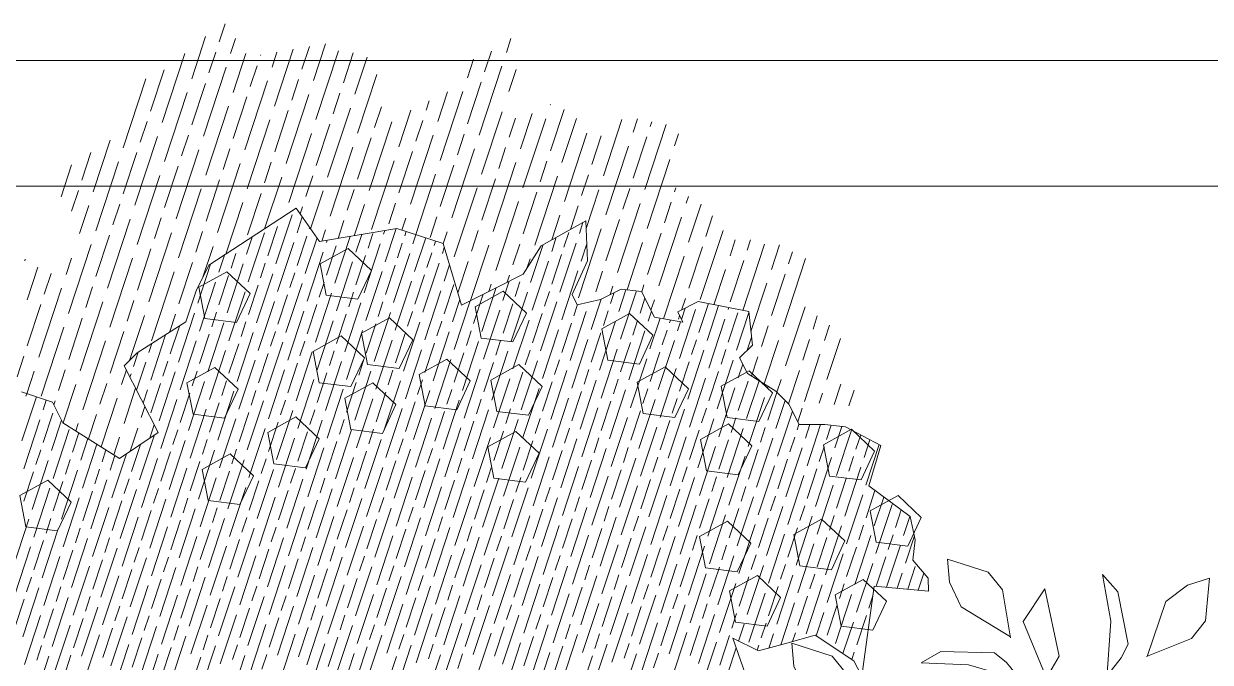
# Model space of a CAD drawing. Header units: millimetres. Extents: x 29001 to 40804, y -8833 to -5892.
# Drawn here: x 29460.22 to 29479.09, y -8217.11 to -8206.95 of the extents above; entities that cross this region are included whole.
import ezdxf

# ---------------------------------------------------------------- set-up
doc = ezdxf.new("R2010")
doc.units = ezdxf.units.MM
doc.layers.get('0').update_dxf_attribs({"lineweight": 0})
for name, color, linetype, lineweight in [('250', 250, 'Continuous', 0), ('251', 251, 'Continuous', 0), ('252', 252, 'Continuous', 0), ('ARBOL', 3, 'Continuous', 0), ('xxx_Auto_Tefris_Tefris', 32, 'Continuous', 0)]:
    doc.layers.add(name, color=color, linetype=linetype, lineweight=lineweight)

# ---------------------------------------------------------------- blocks, each defined once
blk = doc.blocks.new('cc')
at = {"color": 66, "linetype": 'Continuous', "true_color": 0x608d07}
for p, q in [((3.3712, 1.6096), (3.3293, 1.6338)), ((3.4185, 1.6582), (3.4183, 1.6583)), ((4.0373, 1.5284), (3.9381, 1.5857)), ((3.4948, 1.4624), (3.3119, 1.568)), ((3.5845, 1.4865), (3.4139, 1.585)), ((4.0243, 1.4601), (3.8921, 1.5364)), ((3.6042, 1.3235), (3.3198, 1.4876)), ((3.6997, 1.4199), (3.6272, 1.4618)), ((4.0439, 1.2971), (3.8, 1.4379)), ((3.9346, 1.436), (3.846, 1.4871)), ((3.3963, 1.2918), (3.2599, 1.3706)), ((3.486, 1.3158), (3.3154, 1.4143)), ((3.8361, 1.2654), (3.5517, 1.4296)), ((3.9258, 1.2894), (3.7551, 1.3879)), ((4.1509, 1.3111), (3.9914, 1.4032)), ((3.1742, 1.2684), (3.1243, 1.2972)), ((3.5057, 1.1528), (3.2213, 1.317)), ((3.614, 1.242), (3.5287, 1.2912)), ((3.9454, 1.1264), (3.661, 1.2906)), ((3.0659, 1.1792), (2.9828, 1.2272)), ((3.2978, 1.1212), (3.0536, 1.2622)), ((3.3875, 1.1452), (3.2169, 1.2437)), ((3.7375, 1.0948), (3.4532, 1.259)), ((3.8273, 1.1188), (3.6566, 1.2173)), ((4.1773, 1.0684), (3.8929, 1.2326)), ((4.0537, 1.2156), (3.9684, 1.2648)), ((4.2112, 1.2005), (4.1008, 1.2642)), ((2.7595, 0.977), (2.4752, 1.1411)), ((2.8294, 1.0883), (2.683, 1.1728)), ((2.9478, 1.1716), (2.9191, 1.1882)), ((3.0757, 1.0977), (2.9904, 1.147)), ((3.4071, 0.9822), (3.1228, 1.1464)), ((4.1973, 1.1327), (4.0964, 1.1909)), ((2.8493, 1.001), (2.6786, 1.0995)), ((2.9674, 1.0086), (2.8696, 1.0651)), ((3.1993, 0.9506), (2.9149, 1.1147)), ((3.289, 0.9746), (3.1184, 1.0731)), ((3.639, 0.9242), (3.3547, 1.0883)), ((3.5155, 1.0713), (3.4302, 1.1206)), ((3.8469, 0.9558), (3.5625, 1.12)), ((4.0788, 0.8978), (3.7944, 1.0619)), ((3.9552, 1.0449), (3.8699, 1.0942)), ((4.1694, 0.9971), (4.0023, 1.0936)), ((2.8689, 0.838), (2.5845, 1.0022)), ((3.7287, 0.9482), (3.5581, 1.0467)), ((4.1555, 0.9293), (3.9979, 1.0203)), ((2.661, 0.8063), (2.3767, 0.9705)), ((2.7507, 0.8304), (2.5801, 0.9289)), ((3.1008, 0.7799), (2.8164, 0.9441)), ((2.9772, 0.9271), (2.8919, 0.9764)), ((3.3086, 0.8116), (3.0243, 0.9758)), ((3.5405, 0.7535), (3.2562, 0.9177)), ((3.417, 0.9007), (3.3317, 0.95)), ((3.7484, 0.7852), (3.464, 0.9494)), ((3.8567, 0.8743), (3.7714, 0.9236)), ((4.1881, 0.7588), (3.9038, 0.923)), ((2.3306, 0.6938), (2.0463, 0.8579)), ((2.439, 0.7829), (2.3537, 0.8321)), ((2.7704, 0.6674), (2.486, 0.8316)), ((3.1905, 0.804), (3.0199, 0.9025)), ((3.6302, 0.7776), (3.4596, 0.8761)), ((3.9803, 0.7272), (3.6959, 0.8913)), ((4.07, 0.7512), (3.8994, 0.8497)), ((4.3708, 0.7292), (4.1357, 0.8649)), ((2.5625, 0.6357), (2.2782, 0.7999)), ((2.6522, 0.6598), (2.4816, 0.7583)), ((3.0023, 0.6093), (2.7179, 0.7735)), ((2.8787, 0.7565), (2.7934, 0.8057)), ((3.2101, 0.641), (2.9258, 0.8052)), ((3.3185, 0.7301), (3.2331, 0.7794)), ((3.6499, 0.6146), (3.3655, 0.7788)), ((2.2321, 0.5231), (1.9478, 0.6873)), ((3.092, 0.6334), (2.9214, 0.7319)), ((3.442, 0.5829), (3.1577, 0.7471)), ((3.5317, 0.607), (3.3611, 0.7055)), ((3.8818, 0.5565), (3.5974, 0.7207)), ((3.7582, 0.7037), (3.6729, 0.753)), ((4.0896, 0.5882), (3.8053, 0.7524)), ((4.3004, 0.5423), (4.0371, 0.6943)), ((4.1979, 0.6773), (4.1126, 0.7266)), ((4.3473, 0.6669), (4.245, 0.726)), ((2.114, 0.5155), (1.9434, 0.614)), ((2.464, 0.4651), (2.1797, 0.6293)), ((2.3405, 0.6123), (2.2551, 0.6615)), ((2.6719, 0.4968), (2.3875, 0.6609)), ((2.7802, 0.5859), (2.6949, 0.6351)), ((3.1116, 0.4704), (2.8273, 0.6345)), ((3.2199, 0.5595), (3.1346, 0.6087)), ((3.5514, 0.444), (3.267, 0.6081)), ((3.9715, 0.5806), (3.8009, 0.6791)), ((4.3239, 0.6046), (4.2406, 0.6527)), ((2.5537, 0.4891), (2.3831, 0.5876)), ((2.9038, 0.4387), (2.6194, 0.6029)), ((2.9935, 0.4627), (2.8229, 0.5612)), ((3.3435, 0.4123), (3.0591, 0.5765)), ((3.4332, 0.4363), (3.2626, 0.5349)), ((3.7833, 0.3859), (3.4989, 0.5501)), ((3.6597, 0.5331), (3.5744, 0.5823)), ((3.9911, 0.4176), (3.7067, 0.5817)), ((4.0994, 0.5067), (4.0141, 0.5559)), ((4.2695, 0.4843), (4.1465, 0.5554)), ((1.9258, 0.3209), (1.6414, 0.485)), ((2.1336, 0.3525), (1.8493, 0.5167)), ((2.3655, 0.2945), (2.0811, 0.4587)), ((2.2419, 0.4416), (2.1566, 0.4909)), ((2.5734, 0.3261), (2.289, 0.4903)), ((2.6817, 0.4153), (2.5964, 0.4645)), ((3.0131, 0.2997), (2.7287, 0.4639)), ((3.873, 0.4099), (3.7023, 0.5085)), ((4.1781, 0.3854), (3.9386, 0.5237)), ((4.2253, 0.434), (4.1421, 0.4821)), ((2.0155, 0.3449), (1.8449, 0.4434)), ((2.4552, 0.3185), (2.2846, 0.417)), ((2.8053, 0.2681), (2.5209, 0.4323)), ((2.895, 0.2921), (2.7243, 0.3906)), ((3.245, 0.2417), (2.9606, 0.4059)), ((3.1214, 0.3889), (3.0361, 0.4381)), ((3.4529, 0.2733), (3.1685, 0.4375)), ((3.6848, 0.2153), (3.4004, 0.3795)), ((3.5612, 0.3625), (3.4759, 0.4117)), ((3.8926, 0.2469), (3.6082, 0.4111)), ((4.0009, 0.3361), (3.9156, 0.3853)), ((4.1263, 0.3395), (4.048, 0.3847)), ((1.8273, 0.1503), (1.5429, 0.3144)), ((2.0351, 0.1819), (1.7507, 0.3461)), ((2.1434, 0.271), (2.0581, 0.3203)), ((2.4749, 0.1555), (2.1905, 0.3197)), ((3.3347, 0.2657), (3.1641, 0.3642)), ((3.7745, 0.2393), (3.6038, 0.3378)), ((4.0998, 0.2032), (3.8401, 0.3531)), ((4.0757, 0.2929), (4.0436, 0.3114)), ((1.917, 0.1743), (1.7463, 0.2728)), ((2.267, 0.1239), (1.9826, 0.288)), ((2.3567, 0.1479), (2.1861, 0.2464)), ((2.7068, 0.0975), (2.4224, 0.2616)), ((2.5832, 0.2446), (2.4979, 0.2939)), ((2.9146, 0.1291), (2.6302, 0.2933)), ((3.1465, 0.0711), (2.8621, 0.2352)), ((3.0229, 0.2182), (2.9376, 0.2675)), ((3.3544, 0.1027), (3.07, 0.2669)), ((3.4627, 0.1918), (3.3774, 0.2411)), ((3.7941, 0.0763), (3.5097, 0.2405)), ((1.9366, 0.0113), (1.6522, 0.1755)), ((2.7965, 0.1215), (2.6258, 0.22)), ((3.2362, 0.0951), (3.0656, 0.1936)), ((3.5862, 0.0447), (3.3019, 0.2089)), ((3.676, 0.0687), (3.5053, 0.1672)), ((4.026, 0.0183), (3.7416, 0.1825)), ((3.9024, 0.1654), (3.8171, 0.2147)), ((4.1113, 0.1207), (3.9495, 0.2141)), ((1.7288, -0.0204), (1.4444, 0.1438)), ((1.8185, 0.0037), (1.6478, 0.1022)), ((2.1685, -0.0468), (1.8841, 0.1174)), ((2.0449, 0.1004), (1.9596, 0.1497)), ((2.2582, -0.0227), (2.0876, 0.0758)), ((2.3764, -0.0151), (2.092, 0.1491)), ((2.6082, -0.0732), (2.3239, 0.091)), ((2.4847, 0.074), (2.3994, 0.1233)), ((2.8161, -0.0415), (2.5317, 0.1227)), ((2.9244, 0.0476), (2.8391, 0.0969)), ((3.2558, -0.0679), (2.9715, 0.0963)), ((4.1068, 0.0474), (3.9451, 0.1408)), ((1.3984, -0.1329), (1.114, 0.0312)), ((1.5067, -0.0438), (1.4214, 0.0054)), ((1.8381, -0.1593), (1.5537, 0.0048)), ((2.698, -0.0491), (2.5273, 0.0494)), ((3.048, -0.0996), (2.7636, 0.0646)), ((3.1377, -0.0755), (2.9671, 0.023)), ((3.4877, -0.1259), (3.2034, 0.0382)), ((3.3642, 0.0212), (3.2789, 0.0705)), ((3.6956, -0.0943), (3.4112, 0.0699)), ((3.9275, -0.1523), (3.6431, 0.0118)), ((3.8039, -0.0052), (3.7186, 0.0441)), ((4.0714, -0.0838), (3.851, 0.0435)), ((1.6302, -0.191), (1.3459, -0.0268)), ((1.72, -0.167), (1.5493, -0.0684)), ((2.07, -0.2174), (1.7856, -0.0532)), ((1.9464, -0.0702), (1.8611, -0.021)), ((2.2778, -0.1857), (1.9935, -0.0215)), ((2.3862, -0.0966), (2.3009, -0.0474)), ((2.7176, -0.2121), (2.4332, -0.0479)), ((2.8259, -0.123), (2.7406, -0.0737)), ((3.1573, -0.2385), (2.873, -0.0743)), ((3.5774, -0.1019), (3.4068, -0.0034)), ((4.0172, -0.1283), (3.8466, -0.0298)), ((4.0901, -0.0187), (4.0829, -0.0146)), ((1.2998, -0.3036), (1.0155, -0.1394)), ((2.1597, -0.1933), (1.9891, -0.0948)), ((2.5097, -0.2438), (2.2254, -0.0796)), ((2.5994, -0.2197), (2.4288, -0.1212)), ((2.9495, -0.2702), (2.6651, -0.106)), ((3.0392, -0.2461), (2.8686, -0.1476)), ((3.3892, -0.2966), (3.1049, -0.1324)), ((3.2657, -0.1494), (3.1804, -0.1001)), ((3.5971, -0.2649), (3.3127, -0.1007)), ((3.7054, -0.1758), (3.6201, -0.1265)), ((4.0368, -0.2913), (3.7525, -0.1271)), ((1.1817, -0.3112), (1.0111, -0.2127)), ((1.5317, -0.3616), (1.2474, -0.1974)), ((1.4082, -0.2144), (1.3229, -0.1652)), ((1.7396, -0.33), (1.4552, -0.1658)), ((1.9715, -0.388), (1.6871, -0.2238)), ((1.8479, -0.2408), (1.7626, -0.1916)), ((2.1793, -0.3563), (1.895, -0.1922)), ((2.2877, -0.2672), (2.2024, -0.218)), ((2.6191, -0.3827), (2.3347, -0.2186)), ((3.4789, -0.2725), (3.3083, -0.174)), ((3.829, -0.323), (3.5446, -0.1588)), ((3.9187, -0.2989), (3.7481, -0.2004)), ((4.0645, -0.2314), (3.9844, -0.1852)), ((1.6214, -0.3376), (1.4508, -0.2391)), ((2.0612, -0.364), (1.8906, -0.2655)), ((2.4112, -0.4144), (2.1269, -0.2502)), ((2.5009, -0.3904), (2.3303, -0.2919)), ((2.851, -0.4408), (2.5666, -0.2766)), ((2.7274, -0.2936), (2.6421, -0.2444)), ((3.0588, -0.4091), (2.7745, -0.245)), ((3.1672, -0.32), (3.0818, -0.2708)), ((3.4986, -0.4355), (3.2142, -0.2714)), ((3.6069, -0.3464), (3.5216, -0.2972)), ((3.9383, -0.4619), (3.654, -0.2977)), ((4.2206, -0.3216), (4.1447, -0.2777)), ((0.9935, -0.5058), (0.7091, -0.3417)), ((1.2013, -0.4742), (0.917, -0.31)), ((1.4332, -0.5322), (1.1489, -0.368)), ((1.3097, -0.3851), (1.2244, -0.3358)), ((1.6411, -0.5006), (1.3567, -0.3364)), ((1.7494, -0.4115), (1.6641, -0.3622)), ((2.0808, -0.527), (1.7965, -0.3628)), ((2.9407, -0.4168), (2.7701, -0.3182)), ((3.2907, -0.4672), (3.0064, -0.303)), ((3.3804, -0.4432), (3.2098, -0.3446)), ((3.7305, -0.4936), (3.4461, -0.3294)), ((3.8202, -0.4695), (3.6496, -0.371)), ((4.1702, -0.52), (3.8859, -0.3558)), ((4.0467, -0.3728), (3.9613, -0.3236)), ((4.3118, -0.4501), (4.0937, -0.3241)), ((1.0832, -0.4818), (0.9126, -0.3833)), ((1.5229, -0.5082), (1.3523, -0.4097)), ((1.873, -0.5586), (1.5886, -0.3944)), ((1.9627, -0.5346), (1.7921, -0.4361)), ((2.3127, -0.585), (2.0284, -0.4208)), ((2.1892, -0.4378), (2.1038, -0.3886)), ((2.5206, -0.5534), (2.2362, -0.3892)), ((2.7525, -0.6114), (2.4681, -0.4472)), ((2.6289, -0.4642), (2.5436, -0.415)), ((2.9603, -0.5798), (2.676, -0.4156)), ((3.0687, -0.4906), (2.9833, -0.4414)), ((3.4001, -0.6062), (3.1157, -0.442)), ((4.2599, -0.4959), (4.0893, -0.3974)), ((0.895, -0.6765), (0.6106, -0.5123)), ((1.1028, -0.6448), (0.8185, -0.4806)), ((1.2112, -0.5557), (1.1258, -0.5064)), ((1.5426, -0.6712), (1.2582, -0.507)), ((2.4024, -0.561), (2.2318, -0.4625)), ((2.8422, -0.5874), (2.6716, -0.4889)), ((3.1922, -0.6378), (2.9079, -0.4736)), ((3.2819, -0.6138), (3.1113, -0.5153)), ((3.632, -0.6642), (3.3476, -0.5)), ((3.5084, -0.517), (3.4231, -0.4678)), ((3.8398, -0.6325), (3.5555, -0.4684)), ((4.0717, -0.6906), (3.7873, -0.5264)), ((3.9481, -0.5434), (3.8628, -0.4942)), ((4.198, -0.6118), (3.9952, -0.4948)), ((0.9847, -0.6524), (0.8141, -0.5539)), ((1.3347, -0.7028), (1.0504, -0.5387)), ((1.4244, -0.6788), (1.2538, -0.5803)), ((1.7745, -0.7292), (1.4901, -0.5651)), ((1.6509, -0.5821), (1.5656, -0.5328)), ((1.9823, -0.6976), (1.698, -0.5334)), ((2.2142, -0.7556), (1.9298, -0.5915)), ((2.0907, -0.6085), (2.0053, -0.5592)), ((2.4221, -0.724), (2.1377, -0.5598)), ((2.5304, -0.6349), (2.4451, -0.5856)), ((2.8618, -0.7504), (2.5775, -0.5862)), ((3.7217, -0.6402), (3.5511, -0.5417)), ((4.158, -0.6646), (3.9908, -0.5681)), ((4.2379, -0.559), (4.2271, -0.5528)), ((1.0043, -0.8154), (0.72, -0.6512)), ((1.1127, -0.7263), (1.0273, -0.677)), ((1.4441, -0.8418), (1.1597, -0.6776)), ((1.8642, -0.7052), (1.6936, -0.6067)), ((2.3039, -0.7316), (2.1333, -0.6331)), ((2.654, -0.782), (2.3696, -0.6179)), ((2.7437, -0.758), (2.5731, -0.6595)), ((3.0937, -0.8084), (2.8093, -0.6442)), ((2.9701, -0.6613), (2.8848, -0.612)), ((3.3016, -0.7768), (3.0172, -0.6126)), ((3.5335, -0.8348), (3.2491, -0.6706)), ((3.4099, -0.6877), (3.3246, -0.6384)), ((3.7413, -0.8032), (3.4569, -0.639)), ((3.8496, -0.714), (3.7643, -0.6648)), ((3.949, -0.6956), (3.8967, -0.6654)), ((0.7965, -0.8471), (0.5121, -0.6829)), ((0.8862, -0.823), (0.7156, -0.7245)), ((1.2362, -0.8735), (0.9518, -0.7093)), ((1.3259, -0.8494), (1.1553, -0.7509)), ((1.676, -0.8999), (1.3916, -0.7357)), ((1.5524, -0.7527), (1.4671, -0.7034)), ((1.8838, -0.8682), (1.5995, -0.704)), ((1.9921, -0.7791), (1.9068, -0.7298)), ((2.3236, -0.8946), (2.0392, -0.7304)), ((3.1834, -0.7844), (3.0128, -0.6859)), ((3.6232, -0.8108), (3.4525, -0.7123)), ((3.867, -0.7999), (3.6888, -0.697)), ((3.908, -0.7477), (3.8923, -0.7387)), ((4.0277, -0.741), (3.9635, -0.704)), ((0.4661, -0.9596), (0.1817, -0.7955)), ((0.5744, -0.8705), (0.4891, -0.8213)), ((0.9058, -0.986), (0.6215, -0.8219)), ((1.7657, -0.8758), (1.5951, -0.7773)), ((2.1157, -0.9263), (1.8313, -0.7621)), ((2.2054, -0.9022), (2.0348, -0.8037)), ((2.5555, -0.9527), (2.2711, -0.7885)), ((2.4319, -0.8055), (2.3466, -0.7562)), ((2.6452, -0.9286), (2.4745, -0.8301)), ((2.7633, -0.921), (2.4789, -0.7568)), ((2.9952, -0.979), (2.7108, -0.8149)), ((2.8716, -0.8319), (2.7863, -0.7826)), ((3.2031, -0.9474), (2.9187, -0.7832)), ((3.3114, -0.8583), (3.2261, -0.809)), ((3.6428, -0.9738), (3.3584, -0.8096)), ((0.698, -1.0177), (0.4136, -0.8535)), ((0.7877, -0.9937), (0.6171, -0.8951)), ((1.1377, -1.0441), (0.8533, -0.8799)), ((1.0141, -0.8969), (0.9288, -0.8477)), ((1.3456, -1.0124), (1.0612, -0.8483)), ((1.4539, -0.9233), (1.3686, -0.8741)), ((1.7853, -1.0388), (1.5009, -0.8746)), ((1.8936, -0.9497), (1.8083, -0.9005)), ((2.2251, -1.0652), (1.9407, -0.901)), ((3.0849, -0.955), (2.9143, -0.8565)), ((3.4349, -1.0054), (3.1506, -0.8413)), ((3.5247, -0.9814), (3.354, -0.8829)), ((3.8705, -1.0294), (3.5903, -0.8677)), ((3.7511, -0.8847), (3.6658, -0.8354)), ((3.8561, -0.8694), (3.7982, -0.836)), ((0.3676, -1.1303), (0.0832, -0.9661)), ((1.2274, -1.02), (1.0568, -0.9215)), ((1.5775, -1.0705), (1.2931, -0.9063)), ((1.6672, -1.0464), (1.4965, -0.9479)), ((2.0172, -1.0969), (1.7328, -0.9327)), ((2.1069, -1.0728), (1.9363, -0.9743)), ((2.4569, -1.1233), (2.1726, -0.9591)), ((2.3334, -0.9761), (2.2481, -0.9268)), ((2.6648, -1.0916), (2.3804, -0.9274)), ((2.7731, -1.0025), (2.6878, -0.9532)), ((3.1045, -1.118), (2.8202, -0.9538)), ((3.2129, -1.0289), (3.1276, -0.9796)), ((3.5443, -1.1444), (3.2599, -0.9802)), ((3.8801, -0.9592), (3.7938, -0.9093)), ((0.2494, -1.1379), (0.0788, -1.0394)), ((0.5995, -1.1883), (0.3151, -1.0241)), ((0.4759, -1.0411), (0.3906, -0.9919)), ((0.8073, -1.1567), (0.5229, -0.9925)), ((1.0392, -1.2147), (0.7548, -1.0505)), ((0.9156, -1.0675), (0.8303, -1.0183)), ((1.2471, -1.183), (0.9627, -1.0189)), ((1.3554, -1.0939), (1.2701, -1.0447)), ((1.6868, -1.2094), (1.4024, -1.0453)), ((2.5467, -1.0992), (2.376, -1.0007)), ((2.8967, -1.1497), (2.6123, -0.9855)), ((2.9864, -1.1256), (2.8158, -1.0271)), ((3.3364, -1.1761), (3.0521, -1.0119)), ((3.4262, -1.152), (3.2555, -1.0535)), ((3.6685, -1.1403), (3.4918, -1.0383)), ((3.6526, -1.0553), (3.5673, -1.006)), ((3.8262, -1.0797), (3.6997, -1.0066)), ((0.6892, -1.1643), (0.5185, -1.0658)), ((1.1289, -1.1907), (0.9583, -1.0922)), ((1.4789, -1.2411), (1.1946, -1.0769)), ((1.5687, -1.2171), (1.398, -1.1186)), ((1.9187, -1.2675), (1.6343, -1.1033)), ((1.7951, -1.1203), (1.7098, -1.0711)), ((2.1265, -1.2358), (1.8422, -1.0717)), ((2.3584, -1.2939), (2.0741, -1.1297)), ((2.2349, -1.1467), (2.1496, -1.0975)), ((2.5663, -1.2622), (2.2819, -1.0981)), ((2.6746, -1.1731), (2.5893, -1.1239)), ((3.006, -1.2886), (2.7217, -1.1244)), ((3.7582, -1.1163), (3.6953, -1.0799)), ((0.0612, -1.3325), (-0.2232, -1.1684)), ((0.2691, -1.3009), (-0.0153, -1.1367)), ((0.5009, -1.3589), (0.2166, -1.1948)), ((0.3774, -1.2118), (0.2921, -1.1625)), ((0.7088, -1.3273), (0.4244, -1.1631)), ((0.8171, -1.2382), (0.7318, -1.1889)), ((1.1485, -1.3537), (0.8642, -1.1895)), ((2.0084, -1.2435), (1.8378, -1.145)), ((2.4481, -1.2699), (2.2775, -1.1713)), ((2.7982, -1.3203), (2.5138, -1.1561)), ((2.8879, -1.2962), (2.7173, -1.1977)), ((3.2379, -1.3467), (2.9536, -1.1825)), ((3.1144, -1.1995), (3.0291, -1.1503)), ((3.4458, -1.315), (3.1614, -1.1508)), ((3.5333, -1.2139), (3.4688, -1.1767)), ((0.1509, -1.3085), (-0.0197, -1.21)), ((0.5907, -1.3349), (0.42, -1.2364)), ((0.9407, -1.3853), (0.6563, -1.2211)), ((1.0304, -1.3613), (0.8598, -1.2628)), ((1.3804, -1.4117), (1.0961, -1.2475)), ((1.2569, -1.2645), (1.1716, -1.2153)), ((1.5883, -1.3801), (1.3039, -1.2159)), ((1.8202, -1.4381), (1.5358, -1.2739)), ((1.6966, -1.2909), (1.6113, -1.2417)), ((2.028, -1.4065), (1.7437, -1.2423)), ((2.1364, -1.3173), (2.0511, -1.2681)), ((2.4678, -1.4329), (2.1834, -1.2687)), ((3.3276, -1.3226), (3.157, -1.2241)), ((3.6777, -1.3731), (3.3933, -1.2089)), ((-0.0373, -1.5032), (-0.3217, -1.339)), ((0.1705, -1.4715), (-0.1138, -1.3073)), ((0.2789, -1.3824), (0.1936, -1.3331)), ((0.6103, -1.4979), (0.3259, -1.3337)), ((1.4701, -1.3877), (1.2995, -1.2892)), ((1.9099, -1.4141), (1.7393, -1.3156)), ((2.2599, -1.4645), (1.9756, -1.3003)), ((2.3496, -1.4405), (2.179, -1.342)), ((2.6997, -1.4909), (2.4153, -1.3267)), ((2.5761, -1.3437), (2.4908, -1.2945)), ((2.9075, -1.4592), (2.6232, -1.2951)), ((3.1394, -1.5173), (2.8551, -1.3531)), ((3.0159, -1.3701), (2.9306, -1.3209)), ((3.3473, -1.4856), (3.0629, -1.3215)), ((3.4556, -1.3965), (3.3703, -1.3473)), ((3.787, -1.512), (3.5027, -1.3479)), ((0.0524, -1.4791), (-0.1182, -1.3806)), ((0.4024, -1.5296), (0.1181, -1.3654)), ((0.4921, -1.5055), (0.3215, -1.407)), ((0.8422, -1.5559), (0.5578, -1.3918)), ((0.7186, -1.4088), (0.6333, -1.3595)), ((0.9319, -1.5319), (0.7613, -1.4334)), ((1.05, -1.5243), (0.7657, -1.3601)), ((1.2819, -1.5823), (0.9976, -1.4182)), ((1.1584, -1.4352), (1.0731, -1.3859)), ((1.4898, -1.5507), (1.2054, -1.3865)), ((1.5981, -1.4616), (1.5128, -1.4123)), ((1.9295, -1.5771), (1.6452, -1.4129)), ((2.7894, -1.4669), (2.6188, -1.3684)), ((3.2291, -1.4933), (3.0585, -1.3948)), ((3.5792, -1.5437), (3.2948, -1.3795)), ((3.6689, -1.5197), (3.4983, -1.4212)), ((3.8341, -1.4634), (3.7346, -1.4059)), ((-0.1358, -1.6738), (-0.4202, -1.5096)), ((0.072, -1.6421), (-0.2123, -1.4779)), ((0.1804, -1.553), (0.0951, -1.5037)), ((0.5118, -1.6685), (0.2274, -1.5043)), ((1.3716, -1.5583), (1.201, -1.4598)), ((1.7217, -1.6087), (1.4373, -1.4446)), ((1.8114, -1.5847), (1.6408, -1.4862)), ((2.1614, -1.6351), (1.8771, -1.471)), ((2.0379, -1.488), (1.9526, -1.4387)), ((2.3693, -1.6035), (2.0849, -1.4393)), ((2.6012, -1.6615), (2.3168, -1.4973)), ((2.4776, -1.5144), (2.3923, -1.4651)), ((2.809, -1.6299), (2.5247, -1.4657)), ((2.9174, -1.5407), (2.832, -1.4915)), ((3.2195, -1.6394), (2.9644, -1.4921)), ((-0.0461, -1.6497), (-0.2167, -1.5512)), ((0.3039, -1.7002), (0.0196, -1.536)), ((0.3936, -1.6761), (0.223, -1.5776)), ((0.7437, -1.7266), (0.4593, -1.5624)), ((0.6201, -1.5794), (0.5348, -1.5301)), ((0.9515, -1.6949), (0.6672, -1.5307)), ((1.0599, -1.6058), (0.9746, -1.5565)), ((1.3913, -1.7213), (1.1069, -1.5571)), ((1.4996, -1.6322), (1.4143, -1.5829)), ((1.831, -1.7477), (1.5467, -1.5835)), ((2.2511, -1.6111), (2.0805, -1.5126)), ((2.6909, -1.6375), (2.5203, -1.539)), ((3.0401, -1.6874), (2.7566, -1.5237)), ((3.1298, -1.6634), (2.96, -1.5654)), ((3.3092, -1.6153), (3.1963, -1.5501)), ((3.3571, -1.5671), (3.2718, -1.5179)), ((3.6237, -1.6453), (3.4042, -1.5185)), ((3.7181, -1.6239), (3.636, -1.5765)), ((3.7968, -1.5935), (3.7115, -1.5443)), ((3.9067, -1.5811), (3.8439, -1.5449)), ((-0.4662, -1.7863), (-0.7506, -1.6222)), ((-0.3579, -1.6972), (-0.4432, -1.648)), ((-0.0265, -1.8127), (-0.3108, -1.6486)), ((0.8334, -1.7025), (0.6628, -1.604)), ((1.1834, -1.753), (0.8991, -1.5888)), ((1.2731, -1.7289), (1.1025, -1.6304)), ((1.6232, -1.7794), (1.3388, -1.6152)), ((1.7129, -1.7553), (1.5423, -1.6568)), ((2.0629, -1.8057), (1.7786, -1.6416)), ((1.9394, -1.6586), (1.854, -1.6093)), ((2.2708, -1.7741), (1.9864, -1.6099)), ((2.3791, -1.685), (2.2938, -1.6357)), ((2.7105, -1.8005), (2.4262, -1.6363)), ((-0.2343, -1.8444), (-0.5187, -1.6802)), ((-0.1446, -1.8204), (-0.3152, -1.7218)), ((0.2054, -1.8708), (-0.0789, -1.7066)), ((0.0819, -1.7236), (-0.0035, -1.6744)), ((0.4133, -1.8391), (0.1289, -1.675)), ((0.6452, -1.8972), (0.3608, -1.733)), ((0.5216, -1.75), (0.4363, -1.7008)), ((0.853, -1.8655), (0.5687, -1.7013)), ((0.9614, -1.7764), (0.876, -1.7272)), ((1.2928, -1.8919), (1.0084, -1.7277)), ((2.1526, -1.7817), (1.982, -1.6832)), ((2.5027, -1.8321), (2.2183, -1.668)), ((2.5924, -1.8081), (2.4218, -1.7096)), ((2.9424, -1.8585), (2.658, -1.6944)), ((2.8188, -1.7114), (2.7335, -1.6621)), ((3.0321, -1.8345), (2.8615, -1.736)), ((2.9956, -1.7376), (2.8659, -1.6627)), ((0.2951, -1.8468), (0.1245, -1.7482)), ((0.7349, -1.8731), (0.5643, -1.7746)), ((1.0849, -1.9236), (0.8006, -1.7594)), ((1.1746, -1.8995), (1.004, -1.801)), ((1.5247, -1.95), (1.2403, -1.7858)), ((1.4011, -1.8028), (1.3158, -1.7535)), ((1.7325, -1.9183), (1.4482, -1.7541)), ((1.8408, -1.8292), (1.7555, -1.7799)), ((2.1723, -1.9447), (1.8879, -1.7805)), ((2.2806, -1.8556), (2.1953, -1.8063)), ((2.612, -1.9711), (2.3276, -1.8069)), ((-0.3328, -2.015), (-0.6172, -1.8508)), ((-0.4564, -1.8678), (-0.5417, -1.8186)), ((-0.125, -1.9834), (-0.4093, -1.8192)), ((0.1069, -2.0414), (-0.1774, -1.8772)), ((-0.0166, -1.8942), (-0.102, -1.845)), ((0.3148, -2.0098), (0.0304, -1.8456)), ((0.4231, -1.9206), (0.3378, -1.8714)), ((0.7545, -2.0361), (0.4702, -1.872)), ((1.6144, -1.9259), (1.4438, -1.8274)), ((1.9644, -1.9764), (1.68, -1.8122)), ((2.0541, -1.9523), (1.8835, -1.8538)), ((2.4042, -2.0028), (2.1198, -1.8386)), ((2.4939, -1.9787), (2.3232, -1.8802)), ((2.8439, -2.0292), (2.5595, -1.865)), ((2.7203, -1.882), (2.635, -1.8327)), ((3.0518, -1.9975), (2.7674, -1.8333)), ((-0.2431, -1.991), (-0.4137, -1.8925)), ((0.1966, -2.0174), (0.026, -1.9189)), ((0.5467, -2.0678), (0.2623, -1.9036)), ((0.6364, -2.0438), (0.4658, -1.9453)), ((0.9864, -2.0942), (0.702, -1.93)), ((0.8628, -1.947), (0.7775, -1.8978)), ((1.1943, -2.0625), (0.9099, -1.8984)), ((1.4262, -2.1206), (1.1418, -1.9564)), ((1.3026, -1.9734), (1.2173, -1.9242)), ((1.634, -2.0889), (1.3496, -1.9248)), ((1.7423, -1.9998), (1.657, -1.9506)), ((2.0738, -2.1153), (1.7894, -1.9512)), ((2.9336, -2.0051), (2.763, -1.9066)), ((3.0943, -1.9462), (2.9993, -1.8914)), ((-0.2235, -2.154), (-0.5078, -1.9898)), ((-0.1152, -2.0649), (-0.2005, -2.0156)), ((0.2163, -2.1804), (-0.0681, -2.0162)), ((1.0761, -2.0702), (0.9055, -1.9717)), ((1.5159, -2.0966), (1.3452, -1.998)), ((1.8659, -2.147), (1.5815, -1.9828)), ((1.9556, -2.123), (1.785, -2.0244)), ((2.3057, -2.1734), (2.0213, -2.0092)), ((2.1821, -2.0262), (2.0968, -1.977)), ((2.5135, -2.1417), (2.2291, -1.9775)), ((2.7454, -2.1998), (2.461, -2.0356)), ((2.6218, -2.0526), (2.5365, -2.0034)), ((2.9533, -2.1681), (2.6689, -2.0039)), ((3.0616, -2.079), (2.9763, -2.0297)), ((3.1437, -2.0506), (3.1086, -2.0303)), ((-0.3416, -2.1616), (-0.5122, -2.0631)), ((0.0084, -2.212), (-0.276, -2.0478)), ((0.0981, -2.188), (-0.0725, -2.0895)), ((0.4482, -2.2384), (0.1638, -2.0742)), ((0.3246, -2.0913), (0.2393, -2.042)), ((0.656, -2.2068), (0.3716, -2.0426)), ((0.8879, -2.2648), (0.6035, -2.1006)), ((0.7643, -2.1176), (0.679, -2.0684)), ((1.0958, -2.2332), (0.8114, -2.069)), ((1.2041, -2.144), (1.1188, -2.0948)), ((1.5355, -2.2596), (1.2511, -2.0954)), ((2.3954, -2.1493), (2.2247, -2.0508)), ((2.8351, -2.1757), (2.6645, -2.0772)), ((3.0959, -2.1747), (2.9008, -2.062)), ((3.1288, -2.1178), (3.1042, -2.1036)), ((-0.2137, -2.2355), (-0.299, -2.1862)), ((0.1178, -2.351), (-0.1666, -2.1868)), ((0.5379, -2.2144), (0.3672, -2.1159)), ((0.9776, -2.2408), (0.807, -2.1423)), ((1.3277, -2.2912), (1.0433, -2.127)), ((1.4174, -2.2672), (1.2467, -2.1687)), ((1.7674, -2.3176), (1.483, -2.1534)), ((1.6438, -2.1704), (1.5585, -2.1212)), ((1.9753, -2.286), (1.6909, -2.1218)), ((2.2071, -2.344), (1.9228, -2.1798)), ((2.0836, -2.1968), (1.9983, -2.1476)), ((2.415, -2.3123), (2.1306, -2.1482)), ((2.5233, -2.2232), (2.438, -2.174)), ((2.8547, -2.3387), (2.5704, -2.1746)), ((-0.0901, -2.3826), (-0.3745, -2.2185)), ((-0.0004, -2.3586), (-0.171, -2.2601)), ((0.3496, -2.409), (0.0653, -2.2449)), ((0.2261, -2.2619), (0.1408, -2.2126)), ((0.5575, -2.3774), (0.2731, -2.2132)), ((0.6658, -2.2883), (0.5805, -2.239)), ((0.9724, -2.3894), (0.7129, -2.2396)), ((1.8571, -2.2936), (1.6865, -2.1951)), ((2.2969, -2.32), (2.1262, -2.2215)), ((2.6469, -2.3704), (2.3625, -2.2062)), ((2.7366, -2.3464), (2.566, -2.2479)), ((2.9958, -2.3443), (2.8023, -2.2326)), ((2.9631, -2.2496), (2.8778, -2.2004)), ((3.063, -2.2315), (3.0101, -2.201)), ((0.4394, -2.385), (0.2687, -2.2865)), ((0.7605, -2.4188), (0.505, -2.2713)), ((0.8664, -2.4041), (0.7085, -2.3129)), ((1.2291, -2.4618), (0.9448, -2.2977)), ((1.1056, -2.3147), (1.0203, -2.2654)), ((1.3189, -2.4378), (1.1482, -2.3393)), ((1.437, -2.4302), (1.1526, -2.266)), ((1.6689, -2.4882), (1.3845, -2.324)), ((1.5453, -2.3411), (1.46, -2.2918)), ((1.8767, -2.4566), (1.5924, -2.2924)), ((1.9851, -2.3675), (1.8998, -2.3182)), ((2.3165, -2.483), (2.0321, -2.3188)), ((3.0302, -2.2884), (3.0057, -2.2742)), ((0.0193, -2.5216), (-0.2651, -2.3574)), ((0.2511, -2.5797), (-0.0332, -2.4155)), ((0.1276, -2.4325), (0.0423, -2.3832)), ((0.459, -2.548), (0.1746, -2.3838)), ((0.5673, -2.4589), (0.482, -2.4096)), ((0.6981, -2.4585), (0.6144, -2.4102)), ((1.7586, -2.4642), (1.588, -2.3657)), ((2.1086, -2.5146), (1.8243, -2.3504)), ((2.1983, -2.4906), (2.0277, -2.3921)), ((2.5484, -2.541), (2.264, -2.3768)), ((2.4248, -2.3938), (2.3395, -2.3446)), ((2.7439, -2.5022), (2.4719, -2.3452)), ((2.8068, -2.4627), (2.7038, -2.4032)), ((2.8646, -2.4202), (2.7793, -2.371)), ((2.9328, -2.3838), (2.9116, -2.3716)), ((0.3409, -2.5556), (0.1702, -2.4571)), ((0.6607, -2.5887), (0.4065, -2.4419)), ((0.6794, -2.5236), (0.61, -2.4835)), ((1.3385, -2.6008), (1.0541, -2.4366)), ((1.4468, -2.5117), (1.3615, -2.4624)), ((1.7782, -2.6272), (1.4939, -2.463)), ((1.8866, -2.5381), (1.8013, -2.4888)), ((2.218, -2.6536), (1.9336, -2.4894)), ((2.6381, -2.517), (2.4675, -2.4185)), ((0.3605, -2.7186), (0.0761, -2.5544)), ((1.2203, -2.6084), (1.0497, -2.5099)), ((1.5704, -2.6588), (1.286, -2.4947)), ((1.6601, -2.6348), (1.4895, -2.5363)), ((2.0101, -2.6852), (1.7258, -2.5211)), ((2.0998, -2.6612), (1.9292, -2.5627)), ((2.4499, -2.7116), (2.1655, -2.5475)), ((2.3263, -2.5645), (2.241, -2.5152)), ((2.5801, -2.6351), (2.3734, -2.5158)), ((2.6809, -2.5417), (2.6807, -2.5416)), ((0.2423, -2.7262), (0.0717, -2.6277)), ((0.5924, -2.7767), (0.308, -2.6125)), ((0.4688, -2.6295), (0.3835, -2.5803)), ((0.6421, -2.6537), (0.5159, -2.5808)), ((1.1306, -2.6325), (1.0543, -2.5884)), ((1.3483, -2.6823), (1.263, -2.633)), ((1.6797, -2.7978), (1.3954, -2.6336)), ((2.5396, -2.6876), (2.369, -2.5891)), ((2.6179, -2.5812), (2.6053, -2.5739)), ((0.6234, -2.7188), (0.5115, -2.6541)), ((1.24, -2.7714), (1.0783, -2.6781)), ((1.4506, -2.8172), (1.1875, -2.6653)), ((1.5529, -2.8004), (1.391, -2.7069)), ((1.9116, -2.8559), (1.6273, -2.6917)), ((1.7881, -2.7087), (1.7027, -2.6594)), ((2.1195, -2.8242), (1.8351, -2.66)), ((2.2278, -2.7351), (2.1425, -2.6858)), ((2.5592, -2.8506), (2.2749, -2.6864)), ((2.5899, -2.7166), (2.5822, -2.7122)), ((0.4939, -2.9473), (0.2095, -2.7831)), ((0.3703, -2.8001), (0.285, -2.7509)), ((0.5943, -2.8536), (0.4174, -2.7515)), ((1.1218, -2.779), (1.1024, -2.7678)), ((2.0013, -2.8318), (1.8307, -2.7333)), ((2.3514, -2.8823), (2.067, -2.7181)), ((2.4411, -2.8582), (2.2705, -2.7597)), ((2.5997, -2.7981), (2.5067, -2.7445)), ((0.5836, -2.9233), (0.413, -2.8248)), ((1.246, -2.8507), (1.1645, -2.8037)), ((1.3483, -2.8339), (1.2969, -2.8043)), ((1.9641, -2.962), (1.7366, -2.8306)), ((2.1293, -2.9057), (2.044, -2.8565)), ((2.2758, -2.9145), (2.1763, -2.857)), ((0.5744, -3.0696), (0.3189, -2.9221)), ((2.068, -2.9461), (1.9685, -2.8887)), ((0.6073, -3.0128), (0.5507, -2.9801)), ((0.5415, -3.1265), (0.5277, -3.1185))]:
    blk.add_line(p, q, dxfattribs=at)
at = {"layer": '250', "color": 66, "true_color": 0x608d07}
blk.add_lwpolyline([(0.5239, -3.1571), (0.6276, -2.9778), (0.5897, -2.8364), (0.7074, -2.4261), (1, -2.3856), (1.1231, -2.845), (1.2387, -2.8519), (1.6021, -2.7924), (1.7816, -2.8958), (1.9516, -2.9639), (2.6076, -2.8639), (2.5767, -2.607), (2.9989, -2.3424), (3.1545, -2.0734), (2.9795, -1.7037), (3.2273, -1.6373), (3.4042, -1.5899), (3.6096, -1.6485), (3.927, -1.5765), (3.7652, -1.3795), (3.5503, -1.2856), (3.5314, -1.2149), (3.6635, -1.1416), (3.8051, -1.1037), (3.8923, -1.0046), (3.845, -0.8279), (3.9581, -0.6839), (3.9771, -0.7546), (4.1186, -0.7167), (4.3159, -0.4559), (4.1915, -0.2805), (4.0758, -0.2736), (4.0474, -0.1676), (4.1062, 0.0375), (4.1132, 0.153), (4.0753, 0.2944), (4.198, 0.403), (4.2852, 0.5021), (4.375, 0.7402), (4.1457, 0.8814), (4.195, 1.1218), (4.2115, 1.202), (4.1382, 1.3339), (4.039, 1.4209), (4.0365, 1.5718), (3.9822, 1.633), (3.7464, 1.3804), (3.3048, 1.7545), (3.3332, 1.6484), (3.2579, 1.3631), (3.0904, 1.2804), (2.9229, 1.1976), (2.8546, 1.0278), (2.6418, 1.5389)], dxfattribs=at)
for points in [[(3.7411, 1.5035), (3.5543, 1.583), (3.421, 1.4299), (3.5254, 1.2558), (3.7232, 1.3012)], [(4.2614, 1.2532), (4.0745, 1.3327), (3.9412, 1.1796), (4.0456, 1.0055), (4.2435, 1.051)], [(3.7989, 1.0414), (3.6121, 1.1209), (3.4788, 0.9678), (3.5832, 0.7937), (3.781, 0.8392)], [(3.7604, 0.1943), (3.5736, 0.2739), (3.4402, 0.1208), (3.5446, -0.0534), (3.7425, -0.0079)], [(3.7026, -0.3447), (3.5158, -0.2652), (3.3824, -0.4183), (3.4868, -0.5924), (3.6847, -0.547)], [(2.72, -0.672), (2.5332, -0.5925), (2.3998, -0.7456), (2.5042, -0.9197), (2.7021, -0.8742)], [(3.7604, -0.749), (3.5736, -0.6695), (3.4402, -0.8226), (3.5446, -0.9967), (3.7425, -0.9512)], [(2.7007, -1.3073), (2.5139, -1.2278), (2.3805, -1.3809), (2.4849, -1.555), (2.6828, -1.5096)], [(1.7374, -1.6731), (1.5505, -1.5936), (1.4172, -1.7467), (1.5216, -1.9208), (1.7195, -1.8753)], [(2.2961, -1.8656), (2.1093, -1.7861), (1.9759, -1.9392), (2.0803, -2.1133), (2.2782, -2.0679)], [(1.564, -2.2507), (1.3771, -2.1711), (1.2438, -2.3242), (1.3482, -2.4984), (1.5461, -2.4529)], [(2.7007, -2.2507), (2.5139, -2.1711), (2.3805, -2.3242), (2.4849, -2.4984), (2.6828, -2.4529)], [(0.2923, -2.4239), (0.1055, -2.3444), (-0.0278, -2.4975), (0.0766, -2.6717), (0.2744, -2.6262)], [(2.0264, -2.655), (1.8395, -2.5754), (1.7062, -2.7285), (1.8106, -2.9027), (2.0085, -2.8572)]]:
    blk.add_lwpolyline(points, close=True, dxfattribs=at)
at = {"layer": '251', "color": 66, "linetype": 'Continuous', "true_color": 0x608d07}
for p, q in [((4.483, 0.3636), (4.3919, 0.4161)), ((4.4452, 0.2787), (4.3272, 0.3468)), ((4.1601, 0.2298), (4.0803, 0.2758)), ((4.3189, 0.2448), (4.2624, 0.2774)), ((4.4728, 0.0492), (4.1977, 0.208)), ((4.6367, 0.0613), (4.399, 0.1986)), ((4.3065, 0.0384), (4.113, 0.1501)), ((4.1802, 0.0046), (4.1068, 0.047)), ((4.4867, -0.0656), (4.3665, 0.0038)), ((4.6425, -0.0488), (4.5529, 0.0029)), ((4.3341, -0.191), (4.0824, -0.0457)), ((4.6033, -0.2397), (4.2603, -0.0416)), ((4.1678, -0.2018), (4.0561, -0.1373)), ((4.6229, -0.1442), (4.5467, -0.1002)), ((4.348, -0.3058), (4.2279, -0.2364)), ((4.8103, -0.466), (4.4142, -0.2373)), ((4.5219, -0.513), (4.2415, -0.3511)), ((4.6482, -0.4791), (4.408, -0.3404)), ((4.6759, -0.7086), (4.2923, -0.4871)), ((4.7773, -0.5536), (4.7083, -0.5138)), ((4.5095, -0.7193), (4.2693, -0.5806)), ((4.7442, -0.6413), (4.602, -0.5592)), ((4.3832, -0.7532), (4.1799, -0.6357)), ((3.97, -0.7281), (3.9505, -0.7168)), ((4.0706, -0.7862), (4.0036, -0.7475)), ((4.5372, -0.9488), (4.1368, -0.7177)), ((4.629, -0.7883), (4.5696, -0.754)), ((4.2446, -0.9934), (3.8802, -0.783)), ((4.3709, -0.9595), (4.1307, -0.8209)), ((4.556, -0.8529), (4.4633, -0.7994)), ((3.9181, -0.9116), (3.8581, -0.877)), ((4.3985, -1.189), (3.9982, -0.9579)), ((3.9319, -1.0264), (3.892, -1.0033)), ((4.5447, -1.1667), (4.3246, -1.0396)), ((4.551, -1.0635), (4.4309, -0.9942)), ((3.7794, -1.1519), (3.7306, -1.1237)), ((4.1059, -1.2336), (3.8306, -1.0747)), ((4.2322, -1.1997), (3.992, -1.0611)), ((3.7932, -1.2666), (3.6731, -1.1973)), ((4.2598, -1.4292), (3.8595, -1.1981)), ((3.9672, -1.4738), (3.5669, -1.2426)), ((4.5863, -1.5109), (4.1859, -1.2798)), ((4.4123, -1.3038), (4.2922, -1.2344)), ((4.5184, -1.2582), (4.4786, -1.2352)), ((4.0935, -1.4399), (3.8533, -1.3013)), ((4.4949, -1.3514), (4.4724, -1.3384)), ((4.2736, -1.544), (4.1535, -1.4746)), ((4.717, -1.6932), (4.3399, -1.4754)), ((4.1211, -1.6694), (3.8971, -1.5401)), ((4.4476, -1.7512), (4.0473, -1.52)), ((4.5739, -1.7173), (4.3337, -1.5786)), ((4.736, -1.5974), (4.6664, -1.5572)), ((3.2094, -1.6768), (3.1683, -1.6531)), ((3.3357, -1.643), (3.2946, -1.6192)), ((3.502, -1.6323), (3.4524, -1.6036)), ((3.8285, -1.714), (3.6853, -1.6313)), ((3.9548, -1.6802), (3.8181, -1.6012)), ((3.3634, -1.8725), (3.042, -1.6869)), ((3.6898, -1.9542), (3.2895, -1.7231)), ((3.5159, -1.747), (3.3958, -1.6777)), ((3.9825, -1.9096), (3.5821, -1.6785)), ((4.135, -1.7842), (4.0149, -1.7148)), ((4.5282, -1.9044), (4.2012, -1.7157)), ((3.197, -1.8832), (3.0146, -1.7779)), ((3.8161, -1.9204), (3.5759, -1.7817)), ((4.3044, -1.9888), (3.9086, -1.7602)), ((4.6046, -1.8418), (4.5277, -1.7974)), ((4.6608, -1.7675), (4.634, -1.752)), ((4.3621, -1.9153), (4.195, -1.8188)), ((3.3772, -1.9872), (3.2571, -1.9179)), ((3.8438, -2.1498), (3.4434, -1.9187)), ((3.9963, -2.0244), (3.8762, -1.955)), ((4.3169, -2.1027), (4.0625, -1.9559)), ((3.5512, -2.1944), (3.1508, -1.9633)), ((3.6774, -2.1606), (3.4372, -2.0219)), ((4.1702, -2.2316), (3.7699, -2.0004)), ((3.2247, -2.1127), (3.1536, -2.0717)), ((4.2965, -2.1977), (4.0563, -2.059)), ((3.2385, -2.2274), (3.1184, -2.1581)), ((3.7051, -2.39), (3.3048, -2.1589)), ((3.4125, -2.4346), (3.0625, -2.2325)), ((3.5388, -2.4008), (3.2986, -2.2621)), ((3.9924, -2.4492), (3.6312, -2.2406)), ((3.8576, -2.2646), (3.7375, -2.1952)), ((4.1289, -2.3144), (3.9238, -2.1961)), ((3.086, -2.3529), (3.0162, -2.3126)), ((4.0297, -2.3639), (3.9177, -2.2992)), ((4.2531, -2.2794), (4.2503, -2.2778)), ((0.9237, -2.4923), (0.7894, -2.4148)), ((1.0139, -2.4377), (0.9385, -2.3941)), ((3.0998, -2.4676), (2.9797, -2.3983)), ((3.5664, -2.6302), (3.1661, -2.3991)), ((0.7974, -2.5262), (0.6955, -2.4674)), ((2.9473, -2.5931), (2.766, -2.4884)), ((3.2738, -2.6748), (2.8734, -2.4437)), ((3.8929, -2.712), (3.4925, -2.4808)), ((3.7189, -2.5048), (3.5988, -2.4354)), ((4.1855, -2.6674), (3.7852, -2.4363)), ((0.9514, -2.7218), (0.6693, -2.5589)), ((1.0478, -2.564), (0.9838, -2.527)), ((2.781, -2.6038), (2.6773, -2.5439)), ((3.4001, -2.641), (3.1599, -2.5023)), ((4.0192, -2.6781), (3.779, -2.5395)), ((4.2391, -2.5916), (4.1116, -2.518)), ((1.0816, -2.6903), (0.8775, -2.5724)), ((2.6547, -2.6377), (2.5886, -2.5995)), ((2.9611, -2.7078), (2.841, -2.6385)), ((3.4277, -2.8705), (3.0274, -2.6393)), ((0.785, -2.7325), (0.643, -2.6505)), ((2.8086, -2.8333), (2.5886, -2.7063)), ((3.1351, -2.915), (2.7348, -2.6839)), ((3.5802, -2.745), (3.4601, -2.6756)), ((3.8192, -2.7762), (3.6465, -2.6765)), ((4.1993, -2.7821), (4.0792, -2.7128)), ((4.3467, -2.7605), (4.2656, -2.7136)), ((0.6587, -2.7664), (0.6167, -2.7421)), ((0.9652, -2.8366), (0.8451, -2.7672)), ((1.1154, -2.8166), (1.0314, -2.768)), ((3.2614, -2.8812), (3.0212, -2.7425)), ((3.5666, -2.8439), (3.3539, -2.721)), ((3.6929, -2.81), (3.6403, -2.7797)), ((4.0812, -2.8207), (3.9729, -2.7582)), ((0.8127, -2.962), (0.5905, -2.8337)), ((1.1391, -3.0437), (0.7388, -2.8126)), ((1.4318, -2.9992), (1.1695, -2.8478)), ((1.7582, -3.0809), (1.3579, -2.8498)), ((1.5843, -2.8737), (1.4785, -2.8126)), ((2.6423, -2.844), (2.6024, -2.821)), ((1.2654, -3.0099), (1.0252, -2.8712)), ((1.8845, -3.0471), (1.6443, -2.9084)), ((2.0509, -3.0363), (1.8661, -2.9297)), ((2.67, -3.0735), (2.3697, -2.9001)), ((2.516, -2.8779), (2.516, -2.8778)), ((2.9964, -3.1552), (2.5961, -2.9241)), ((2.8225, -2.948), (2.7024, -2.8787)), ((3.289, -3.1107), (2.8887, -2.8795)), ((3.4416, -2.9852), (3.3214, -2.9158)), ((0.6463, -2.9727), (0.6225, -2.959)), ((0.8265, -3.0768), (0.7064, -3.0074)), ((1.2931, -3.2394), (0.8927, -3.0082)), ((2.3773, -3.1181), (2.0771, -2.9447)), ((2.5036, -3.0842), (2.2634, -2.9455)), ((3.1227, -3.1214), (2.8825, -2.9827)), ((3.5563, -3.1582), (3.2152, -2.9612)), ((1.0005, -3.284), (0.6001, -3.0528)), ((1.6196, -3.3211), (1.2192, -3.09)), ((1.4456, -3.1139), (1.3255, -3.0446)), ((1.9122, -3.2765), (1.5118, -3.0454)), ((2.0647, -3.1511), (1.9446, -3.0817)), ((2.5313, -3.3137), (2.1309, -3.0826)), ((0.674, -3.2022), (0.5419, -3.1259)), ((1.1268, -3.2501), (0.8865, -3.1114)), ((1.7458, -3.2873), (1.5056, -3.1486)), ((2.2386, -3.3583), (1.8383, -3.1271)), ((2.8577, -3.3954), (2.4574, -3.1643)), ((2.6838, -3.1882), (2.5637, -3.1189)), ((3.1504, -3.3509), (2.75, -3.1197)), ((3.3029, -3.2254), (3.1828, -3.1561)), ((3.5835, -3.2807), (3.3691, -3.1569)), ((2.3649, -3.3244), (2.1247, -3.1857)), ((2.984, -3.3616), (2.7438, -3.2229)), ((3.4768, -3.4326), (3.0765, -3.2015)), ((0.6878, -3.317), (0.5677, -3.2476)), ((1.1544, -3.4796), (0.7541, -3.2485)), ((1.3069, -3.3541), (1.1868, -3.2848)), ((1.7735, -3.5167), (1.3732, -3.2856)), ((3.5372, -3.3607), (3.3629, -3.2601)), ((0.9881, -3.4903), (0.7479, -3.3516)), ((1.4809, -3.5613), (1.0805, -3.3302)), ((1.6072, -3.5275), (1.367, -3.3888)), ((2.1, -3.5985), (1.6996, -3.3673)), ((1.926, -3.3913), (1.8059, -3.3219)), ((2.3926, -3.5539), (1.9922, -3.3228)), ((2.5451, -3.4284), (2.425, -3.3591)), ((3.0117, -3.5911), (2.6113, -3.3599)), ((3.1642, -3.4656), (3.0441, -3.3963)), ((3.4445, -3.5207), (3.2304, -3.3971)), ((2.2263, -3.5646), (1.9861, -3.426)), ((2.7191, -3.6356), (2.3187, -3.4045)), ((2.8454, -3.6018), (2.6051, -3.4631)), ((3.2671, -3.6318), (2.9378, -3.4417)), ((1.1682, -3.5943), (1.0481, -3.525)), ((1.3282, -3.5799), (1.2345, -3.5258)), ((3.3558, -3.5762), (3.2242, -3.5003)), ((1.1316, -3.6799), (0.9418, -3.5704)), ((1.9613, -3.8387), (1.5609, -3.6075)), ((1.7873, -3.6315), (1.6672, -3.5621)), ((2.2539, -3.7941), (1.8536, -3.563)), ((2.4064, -3.6686), (2.2863, -3.5993)), ((2.873, -3.8313), (2.4727, -3.6001)), ((1.6348, -3.757), (1.4726, -3.6633)), ((2.0876, -3.8048), (1.8474, -3.6662)), ((2.5804, -3.8758), (2.18, -3.6447)), ((3.026, -3.8128), (2.7991, -3.6819)), ((3.0255, -3.7058), (2.9054, -3.6365)), ((3.1785, -3.6874), (3.0917, -3.6373)), ((1.1053, -3.7715), (1.0958, -3.766)), ((2.7067, -3.842), (2.4665, -3.7033)), ((3.0898, -3.7429), (3.0856, -3.7405)), ((1.6486, -3.8717), (1.5285, -3.8024)), ((2.0141, -3.976), (1.7149, -3.8032)), ((2.2677, -3.9089), (2.1476, -3.8395)), ((2.7343, -4.0715), (2.334, -3.8403)), ((1.726, -4.0231), (1.5403, -3.9159)), ((1.8701, -3.9996), (1.7087, -3.9064)), ((2.4417, -4.116), (2.0413, -3.8849)), ((2.9067, -4.0643), (2.6604, -3.9221)), ((2.8868, -3.946), (2.7667, -3.8767)), ((3.0398, -3.9276), (2.9531, -3.8775)), ((2.568, -4.0822), (2.3278, -3.9435)), ((3.053, -4.042), (2.9469, -3.9807))]:
    blk.add_line(p, q, dxfattribs=at)
at = {"layer": 'ARBOL', "color": 66, "true_color": 0x608d07}
for points in [[(3.2545, 1.0367), (3.0677, 1.1162), (2.9343, 0.9631), (3.0387, 0.7889), (3.2366, 0.8344)], [(4.321, 0.7406), (4.1342, 0.8202), (4.0009, 0.6671), (4.1053, 0.4929), (4.3031, 0.5384)], [(3.3434, 0.6518), (3.1566, 0.7313), (3.0232, 0.5782), (3.1276, 0.4041), (3.3255, 0.4496)], [(4.084, 0.0302), (3.8972, 0.1097), (3.7638, -0.0434), (3.8682, -0.2175), (4.0661, -0.1721)], [(3.0175, -0.9763), (2.8307, -0.8968), (2.6973, -1.0499), (2.8017, -1.224), (2.9996, -1.1785)], [(3.2545, -1.3907), (3.0677, -1.3112), (2.9343, -1.4643), (3.0387, -1.6385), (3.2366, -1.593)], [(2.2472, -1.5092), (2.0604, -1.4296), (1.927, -1.5827), (2.0314, -1.7569), (2.2293, -1.7114)], [(1.2696, -1.7756), (1.0827, -1.6961), (0.9494, -1.8492), (1.0538, -2.0233), (1.2517, -1.9778)], [(2.6027, -1.746), (2.4159, -1.6665), (2.2826, -1.8196), (2.387, -1.9937), (2.5848, -1.9482)]]:
    blk.add_lwpolyline(points, close=True, dxfattribs=at)
blk = doc.blocks.new('U1')
at = {"color": 67, "lineweight": 0, "true_color": 0x6c822b}
blk.add_lwpolyline([(-2359701.7141, 78423.517), (-2359701.6751, 78423.5666), (-2359701.6484, 78423.5897), (-2359701.5259, 78423.595), (-2359701.4798, 78423.5702), (-2359701.5881, 78423.5631), (-2359701.723, 78423.5205)], dxfattribs=at)
at = {"layer": '250', "lineweight": 0}
for points in [[(-2359701.6857, 78423.6232), (-2359701.6698, 78423.7335), (-2359701.6378, 78423.7743), (-2359701.5455, 78423.8062), (-2359701.549, 78423.753), (-2359701.5739, 78423.6962), (-2359701.6857, 78423.6252)], [(-2359701.8978, 78423.523), (-2359701.9379, 78423.5719), (-2359701.9547, 78423.6028), (-2359701.9335, 78423.7236), (-2359701.8993, 78423.7634), (-2359701.9157, 78423.6561), (-2359701.9031, 78423.5151)], [(-2359701.9954, 78423.5737), (-2359702.0996, 78423.613), (-2359702.1326, 78423.653), (-2359702.1439, 78423.75), (-2359702.0927, 78423.7351), (-2359702.0426, 78423.6986), (-2359701.9974, 78423.5741)], [(-2359701.7741, 78423.5423), (-2359701.7962, 78423.5791), (-2359701.7667, 78423.7336), (-2359701.7151, 78423.66), (-2359701.7667, 78423.5275)], [(-2359701.325, 78423.4384), (-2359701.3091, 78423.5486), (-2359701.2771, 78423.5894), (-2359701.1848, 78423.6214), (-2359701.1883, 78423.5681), (-2359701.2132, 78423.5114), (-2359701.325, 78423.4404)]]:
    blk.add_lwpolyline(points, dxfattribs=at)
blk = doc.blocks.new('MOBİLYALAR')
at = {"layer": 'xxx_Auto_Tefris_Tefris', "lineweight": 0}
for points in [[(351.435, -1953.086), (308.129, -1953.086), (308.129, -1885.733), (351.435, -1885.733)], [(349.435, -1951.086), (310.129, -1951.086), (310.129, -1887.733), (349.435, -1887.733)]]:
    blk.add_lwpolyline(points, close=True, dxfattribs=at)
at = {"lineweight": 0, "extrusion": (7.374e-13, 3.02e-14, -1), "xscale": 6.952506840120427, "yscale": 6.952506840120427, "zscale": 6.952506840120427, "rotation": 358.8247405303607}
blk.add_blockref('U1', (16390876.471, -883516.449), dxfattribs=at)
at = {"layer": '252', "lineweight": 0, "extrusion": (0, 0, -1), "xscale": 2.5, "yscale": 2.5, "zscale": 2.5, "rotation": 138.2177405299978}
blk.add_blockref('cc', (-319.67, -1897.767), dxfattribs=at)

msp = doc.modelspace()

# ---------------------------------------------------------------- block references
at = {"color": 6}
msp.add_blockref('MOBİLYALAR', (29144.792, -6321.799), dxfattribs=at)

doc.saveas('drawing.dxf')
